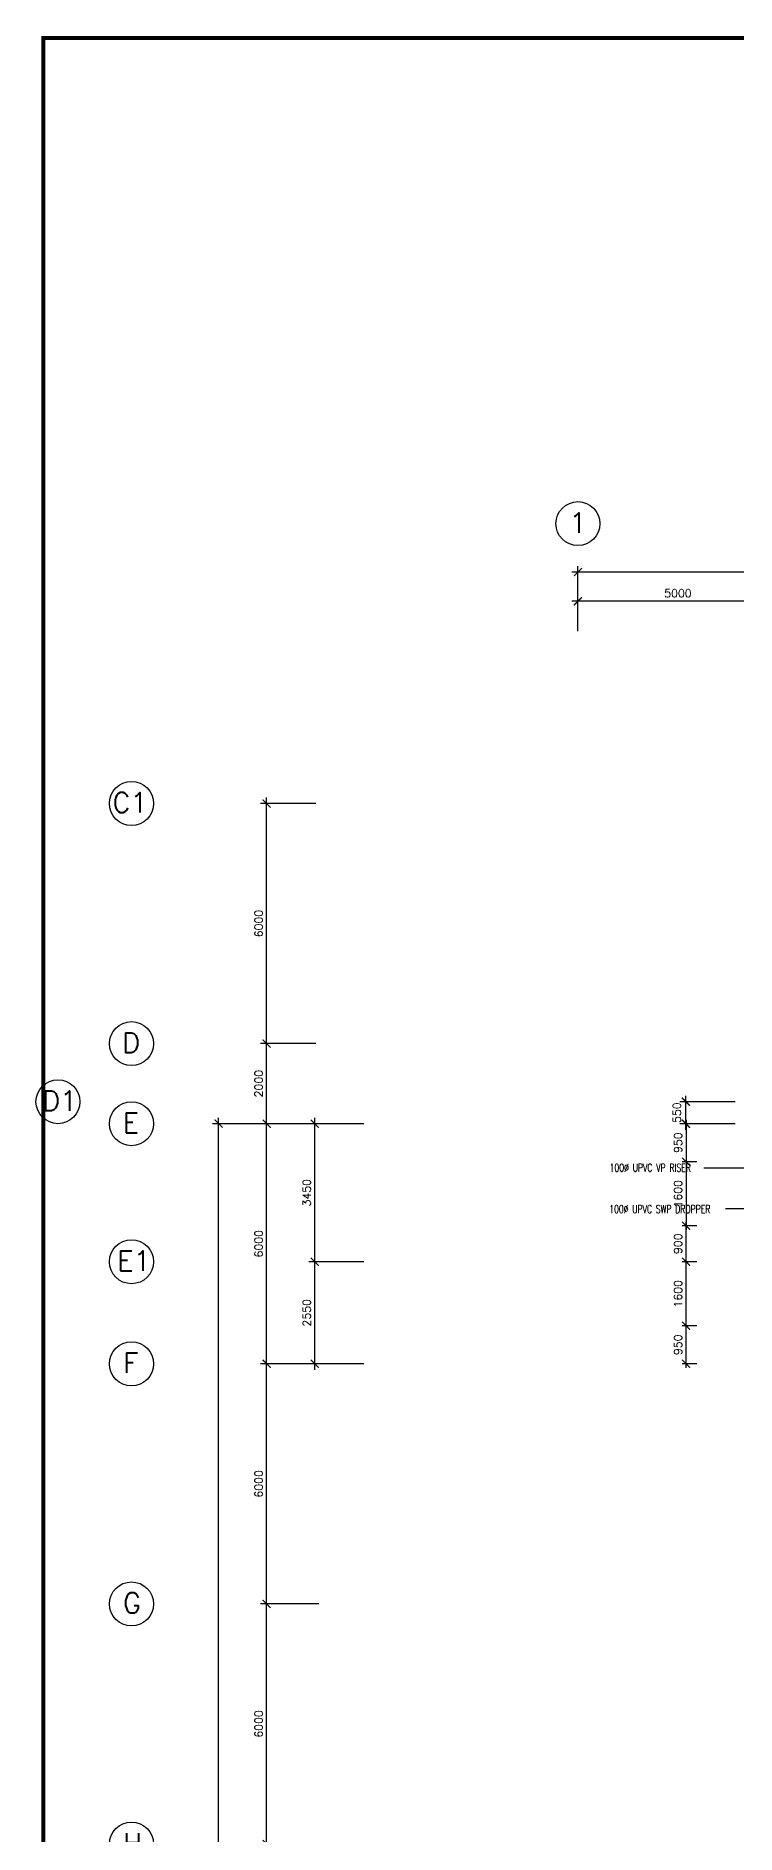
# Model space of a CAD drawing. Extents: x 2266480 to 2632177, y -858634 to -757244.
# Drawn here: x 2266480 to 2283970, y -802174 to -757244 of the extents above; entities that cross this region are included whole.
import ezdxf

# ---------------------------------------------------------------- set-up
doc = ezdxf.new("R2010")
doc.units = 0
doc.header["$LTSCALE"] = 10
doc.header["$MEASUREMENT"] = 0
doc.layers.get('0').update_dxf_attribs({"linetype": 'CONTINUOUS'})
doc.layers.get('DEFPOINTS').update_dxf_attribs({"linetype": 'CONTINUOUS'})
for name, color, linetype in [('DIM', 7, 'CONTINUOUS'), ('GRID-T', 7, 'CONTINUOUS'), ('PL', 5, 'CONTINUOUS'), ('SP', 220, 'CONTINUOUS'), ('VP', 100, 'CONTINUOUS')]:
    doc.layers.add(name, color=color, linetype=linetype)
doc.styles.add('ROMANS', font='romans')
doc.styles.get("Standard").update_dxf_attribs({"font": 'ROMANS.SHX'})
doc.dimstyles.new('STANDARD$0', dxfattribs={"dimscale": 0, "dimtxt": 8, "dimasz": 6, "dimexe": 1, "dimexo": 1, "dimgap": 3, "dimtad": 1, "dimdec": 0, "dimlfac": -1, "dimrnd": 1, "dimzin": 0, "dimdsep": 46, "dimtxsty": 'Standard', "dimcen": 0, "dimclrd": 5, "dimclre": 250, "dimadec": 0, "dimazin": 0, "dimtfac": 1, "dimtdec": 4, "dimtofl": 0, "dimtmove": 0, "dimatfit": 3, "dimfxl": 1, "dimtolj": 1, "dimtzin": 0, "dimarcsym": 0})

# ---------------------------------------------------------------- blocks, each defined once
blk = doc.blocks.new('_ARCHTICK')
at = {"color": 0, "linetype": 'ByBlock', "const_width": 0.15}
blk.add_lwpolyline([(-0.5, -0.5), (0.5, 0.5)], dxfattribs=at)
blk = doc.blocks.new('*D90')
at = {"layer": 'DEFPOINTS', "color": 0, "transparency": 16777216}
for p in [(2271043, -784424), (2272943, -784424), (2272943, -838424)]:
    blk.add_point(p, dxfattribs=at)
at = {"layer": 'DIM', "color": 7, "lineweight": -2, "transparency": 16777216}
for p, q in [((2272793, -784424), (2270893, -784424)), ((2271043, -838574), (2271043, -784274)), ((2272793, -838424), (2270893, -838424))]:
    blk.add_line(p, q, dxfattribs=at)
at = {"layer": 'DIM', "color": 7, "lineweight": -2, "transparency": 16777216, "xscale": 200, "yscale": 200, "zscale": 200}
for p, rotation in [((2271043, -784424), 90), ((2271043, -838424), 270)]:
    blk.add_blockref('_ARCHTICK', p, dxfattribs=dict(at, rotation=rotation))
at = {"layer": 'DIM', "color": 7, "transparency": 16777216, "insert": (2270843, -811424), "char_height": 200, "attachment_point": 5, "rotation": 90, "style": 'ROMANS'}
blk.add_mtext('\\A1;54000', dxfattribs=at)
blk = doc.blocks.new('*D97')
at = {"layer": 'DEFPOINTS', "color": 0, "transparency": 16777216}
for p in [(2272243, -796424), (2273700, -796424), (2273700, -802424)]:
    blk.add_point(p, dxfattribs=at)
at = {"layer": 'DIM', "color": 7, "lineweight": -2, "transparency": 16777216}
for p, q in [((2273550, -796424), (2272093, -796424)), ((2272243, -802574), (2272243, -796274)), ((2273550, -802424), (2272093, -802424))]:
    blk.add_line(p, q, dxfattribs=at)
at = {"layer": 'DIM', "color": 7, "lineweight": -2, "transparency": 16777216, "xscale": 200, "yscale": 200, "zscale": 200}
for p, rotation in [((2272243, -796424), 90), ((2272243, -802424), 270)]:
    blk.add_blockref('_ARCHTICK', p, dxfattribs=dict(at, rotation=rotation))
at = {"layer": 'DIM', "color": 7, "transparency": 16777216, "insert": (2272043, -799424), "char_height": 200, "attachment_point": 5, "rotation": 90, "style": 'ROMANS'}
blk.add_mtext('\\A1;6000', dxfattribs=at)
blk = doc.blocks.new('*D98')
at = {"layer": 'DEFPOINTS', "color": 0, "transparency": 16777216}
for p in [(2272243, -790424), (2273700, -790424), (2273700, -796424)]:
    blk.add_point(p, dxfattribs=at)
at = {"layer": 'DIM', "color": 7, "lineweight": -2, "transparency": 16777216}
for p, q in [((2272243, -796574), (2272243, -790274)), ((2273550, -790424), (2272093, -790424)), ((2273550, -796424), (2272093, -796424))]:
    blk.add_line(p, q, dxfattribs=at)
at = {"layer": 'DIM', "color": 7, "lineweight": -2, "transparency": 16777216, "xscale": 200, "yscale": 200, "zscale": 200}
for p, rotation in [((2272243, -790424), 90), ((2272243, -796424), 270)]:
    blk.add_blockref('_ARCHTICK', p, dxfattribs=dict(at, rotation=rotation))
at = {"layer": 'DIM', "color": 7, "transparency": 16777216, "insert": (2272043, -793424), "char_height": 200, "attachment_point": 5, "rotation": 90, "style": 'ROMANS'}
blk.add_mtext('\\A1;6000', dxfattribs=at)
blk = doc.blocks.new('*D99')
at = {"layer": 'DEFPOINTS', "color": 0, "transparency": 16777216}
for p in [(2272243, -784424), (2273700, -784424), (2273700, -790424)]:
    blk.add_point(p, dxfattribs=at)
at = {"layer": 'DIM', "color": 7, "lineweight": -2, "transparency": 16777216}
for p, q in [((2273550, -784424), (2272093, -784424)), ((2272243, -790574), (2272243, -784274)), ((2273550, -790424), (2272093, -790424))]:
    blk.add_line(p, q, dxfattribs=at)
at = {"layer": 'DIM', "color": 7, "lineweight": -2, "transparency": 16777216, "xscale": 200, "yscale": 200, "zscale": 200}
for p, rotation in [((2272243, -784424), 90), ((2272243, -790424), 270)]:
    blk.add_blockref('_ARCHTICK', p, dxfattribs=dict(at, rotation=rotation))
at = {"layer": 'DIM', "color": 7, "transparency": 16777216, "insert": (2272043, -787424), "char_height": 200, "attachment_point": 5, "rotation": 90, "style": 'ROMANS'}
blk.add_mtext('\\A1;6000', dxfattribs=at)
blk = doc.blocks.new('*D101')
at = {"layer": 'DEFPOINTS', "color": 0, "transparency": 16777216}
for p in [(2273443, -787874), (2274821, -787874), (2274821, -790424)]:
    blk.add_point(p, dxfattribs=at)
at = {"layer": 'DIM', "color": 7, "lineweight": -2, "transparency": 16777216}
for p, q in [((2274671, -787874), (2273293, -787874)), ((2273443, -790574), (2273443, -787724)), ((2274671, -790424), (2273293, -790424))]:
    blk.add_line(p, q, dxfattribs=at)
at = {"layer": 'DIM', "color": 7, "lineweight": -2, "transparency": 16777216, "xscale": 200, "yscale": 200, "zscale": 200}
for p, rotation in [((2273443, -787874), 90), ((2273443, -790424), 270)]:
    blk.add_blockref('_ARCHTICK', p, dxfattribs=dict(at, rotation=rotation))
at = {"layer": 'DIM', "color": 7, "transparency": 16777216, "insert": (2273243, -789149), "char_height": 200, "attachment_point": 5, "rotation": 90, "style": 'ROMANS'}
blk.add_mtext('\\A1;2550', dxfattribs=at)
blk = doc.blocks.new('*D102')
at = {"layer": 'DEFPOINTS', "color": 0, "transparency": 16777216}
for p in [(2273443, -784424), (2274821, -784424), (2274821, -787874)]:
    blk.add_point(p, dxfattribs=at)
at = {"layer": 'DIM', "color": 7, "lineweight": -2, "transparency": 16777216}
for p, q in [((2274671, -784424), (2273293, -784424)), ((2273443, -788024), (2273443, -784274)), ((2274671, -787874), (2273293, -787874))]:
    blk.add_line(p, q, dxfattribs=at)
at = {"layer": 'DIM', "color": 7, "lineweight": -2, "transparency": 16777216, "xscale": 200, "yscale": 200, "zscale": 200}
for p, rotation in [((2273443, -784424), 90), ((2273443, -787874), 270)]:
    blk.add_blockref('_ARCHTICK', p, dxfattribs=dict(at, rotation=rotation))
at = {"layer": 'DIM', "color": 7, "transparency": 16777216, "insert": (2273243, -786149), "char_height": 200, "attachment_point": 5, "rotation": 90, "style": 'ROMANS'}
blk.add_mtext('\\A1;3450', dxfattribs=at)
blk = doc.blocks.new('*D267')
at = {"layer": 'DEFPOINTS', "color": 0, "transparency": 16777216}
for p in [(2280019, -770644), (2280019, -772191), (2305019, -772191)]:
    blk.add_point(p, dxfattribs=at)
at = {"layer": 'DIM', "color": 7, "lineweight": -2, "transparency": 16777216}
for p, q in [((2280019, -772041), (2280019, -770494)), ((2305019, -772041), (2305019, -770494)), ((2305169, -770644), (2279869, -770644))]:
    blk.add_line(p, q, dxfattribs=at)
at = {"layer": 'DIM', "color": 7, "lineweight": -2, "transparency": 16777216, "xscale": 200, "yscale": 200, "zscale": 200}
for p, rotation in [((2280019, -770644), 180.0000000117521), ((2305019, -770644), 1.175219921378812e-08)]:
    blk.add_blockref('_ARCHTICK', p, dxfattribs=dict(at, rotation=rotation))
at = {"layer": 'DIM', "color": 7, "transparency": 16777216, "insert": (2292519, -770444), "char_height": 200, "attachment_point": 5, "rotation": 0, "style": 'ROMANS'}
blk.add_mtext('\\A1;25000', dxfattribs=at)
blk = doc.blocks.new('*D272')
at = {"layer": 'DEFPOINTS', "color": 0, "transparency": 16777216}
for p in [(2280019, -771370), (2280019, -772270), (2285019, -772270)]:
    blk.add_point(p, dxfattribs=at)
at = {"layer": 'DIM', "color": 7, "lineweight": -2, "transparency": 16777216}
for p, q in [((2285169, -771370), (2279869, -771370)), ((2280019, -772120), (2280019, -771220)), ((2285019, -772120), (2285019, -771220))]:
    blk.add_line(p, q, dxfattribs=at)
at = {"layer": 'DIM', "color": 7, "lineweight": -2, "transparency": 16777216, "xscale": 200, "yscale": 200, "zscale": 200}
for p, rotation in [((2280019, -771370), 179.99999998825), ((2285019, -771370), 359.99999998825)]:
    blk.add_blockref('_ARCHTICK', p, dxfattribs=dict(at, rotation=rotation))
at = {"layer": 'DIM', "color": 7, "transparency": 16777216, "insert": (2282519, -771170), "char_height": 200, "attachment_point": 5, "rotation": 360, "style": 'ROMANS'}
blk.add_mtext('\\A1;5000', dxfattribs=at)
blk = doc.blocks.new('*D260')
at = {"layer": 'DEFPOINTS', "color": 0, "transparency": 16777216}
for p in [(2272243, -776424), (2273621, -776424), (2273621, -782424)]:
    blk.add_point(p, dxfattribs=at)
at = {"layer": 'DIM', "color": 7, "lineweight": -2, "transparency": 16777216}
for p, q in [((2272243, -782574), (2272243, -776274)), ((2273471, -776424), (2272093, -776424)), ((2273471, -782424), (2272093, -782424))]:
    blk.add_line(p, q, dxfattribs=at)
at = {"layer": 'DIM', "color": 7, "lineweight": -2, "transparency": 16777216, "xscale": 200, "yscale": 200, "zscale": 200}
for p, rotation in [((2272243, -776424), 90), ((2272243, -782424), 270)]:
    blk.add_blockref('_ARCHTICK', p, dxfattribs=dict(at, rotation=rotation))
at = {"layer": 'DIM', "color": 7, "transparency": 16777216, "insert": (2272043, -779424), "char_height": 200, "attachment_point": 5, "rotation": 90, "style": 'ROMANS'}
blk.add_mtext('\\A1;6000', dxfattribs=at)
blk = doc.blocks.new('*D261')
at = {"layer": 'DEFPOINTS', "color": 0, "transparency": 16777216}
for p in [(2272243, -782424), (2273621, -782424), (2273621, -784424)]:
    blk.add_point(p, dxfattribs=at)
at = {"layer": 'DIM', "color": 7, "lineweight": -2, "transparency": 16777216}
for p, q in [((2273471, -782424), (2272093, -782424)), ((2272243, -784574), (2272243, -782274)), ((2273471, -784424), (2272093, -784424))]:
    blk.add_line(p, q, dxfattribs=at)
at = {"layer": 'DIM', "color": 7, "lineweight": -2, "transparency": 16777216, "xscale": 200, "yscale": 200, "zscale": 200}
for p, rotation in [((2272243, -782424), 90), ((2272243, -784424), 270)]:
    blk.add_blockref('_ARCHTICK', p, dxfattribs=dict(at, rotation=rotation))
at = {"layer": 'DIM', "color": 7, "transparency": 16777216, "insert": (2272043, -783424), "char_height": 200, "attachment_point": 5, "rotation": 90, "style": 'ROMANS'}
blk.add_mtext('\\A1;2000', dxfattribs=at)
blk = doc.blocks.new('*D262')
at = {"layer": 'DEFPOINTS', "color": 0, "transparency": 16777216}
for p in [(2282716, -783874), (2284094, -783874), (2284094, -784424)]:
    blk.add_point(p, dxfattribs=at)
at = {"layer": 'DIM', "color": 7, "lineweight": -2, "transparency": 16777216}
for p, q in [((2283944, -783874), (2282566, -783874)), ((2282716, -784574), (2282716, -783724)), ((2283944, -784424), (2282566, -784424))]:
    blk.add_line(p, q, dxfattribs=at)
at = {"layer": 'DIM', "color": 7, "lineweight": -2, "transparency": 16777216, "xscale": 200, "yscale": 200, "zscale": 200}
for p, rotation in [((2282716, -783874), 90), ((2282716, -784424), 270)]:
    blk.add_blockref('_ARCHTICK', p, dxfattribs=dict(at, rotation=rotation))
at = {"layer": 'DIM', "color": 7, "transparency": 16777216, "insert": (2282491, -784149), "char_height": 200, "attachment_point": 5, "rotation": 90, "style": 'ROMANS'}
blk.add_mtext('\\A1;550', dxfattribs=at)
blk = doc.blocks.new('*D359')
at = {"layer": 'DEFPOINTS', "color": 0, "transparency": 16777216}
for p in [(2282720, -787874), (2283087, -787874), (2283087, -789474)]:
    blk.add_point(p, dxfattribs=at)
at = {"layer": 'DIM', "color": 7, "lineweight": -2, "transparency": 16777216}
for p, q in [((2282987, -787874), (2282620, -787874)), ((2282720, -789574), (2282720, -787774)), ((2282987, -789474), (2282620, -789474))]:
    blk.add_line(p, q, dxfattribs=at)
at = {"layer": 'DIM', "color": 7, "lineweight": -2, "transparency": 16777216, "xscale": 200, "yscale": 200, "zscale": 200}
for p, rotation in [((2282720, -787874), 90), ((2282720, -789474), 270)]:
    blk.add_blockref('_ARCHTICK', p, dxfattribs=dict(at, rotation=rotation))
at = {"layer": 'DIM', "color": 7, "transparency": 16777216, "insert": (2282520, -788674), "char_height": 200, "attachment_point": 5, "rotation": 90, "style": 'ROMANS'}
blk.add_mtext('\\A1;1600', dxfattribs=at)
blk = doc.blocks.new('*D360')
at = {"layer": 'DEFPOINTS', "color": 0, "transparency": 16777216}
for p in [(2282720, -786974), (2283087, -786974), (2283087, -787874)]:
    blk.add_point(p, dxfattribs=at)
at = {"layer": 'DIM', "color": 7, "lineweight": -2, "transparency": 16777216}
for p, q in [((2282987, -786974), (2282620, -786974)), ((2282720, -787974), (2282720, -786874)), ((2282987, -787874), (2282620, -787874))]:
    blk.add_line(p, q, dxfattribs=at)
at = {"layer": 'DIM', "color": 7, "lineweight": -2, "transparency": 16777216, "xscale": 200, "yscale": 200, "zscale": 200}
for p, rotation in [((2282720, -786974), 90), ((2282720, -787874), 270)]:
    blk.add_blockref('_ARCHTICK', p, dxfattribs=dict(at, rotation=rotation))
at = {"layer": 'DIM', "color": 7, "transparency": 16777216, "insert": (2282520, -787424), "char_height": 200, "attachment_point": 5, "rotation": 90, "style": 'ROMANS'}
blk.add_mtext('\\A1;900', dxfattribs=at)
blk = doc.blocks.new('*D361')
at = {"layer": 'DEFPOINTS', "color": 0, "transparency": 16777216}
for p in [(2282720, -789474), (2283087, -789474), (2283087, -790424)]:
    blk.add_point(p, dxfattribs=at)
at = {"layer": 'DIM', "color": 7, "lineweight": -2, "transparency": 16777216}
for p, q in [((2282720, -790524), (2282720, -789374)), ((2282987, -789474), (2282620, -789474)), ((2282987, -790424), (2282620, -790424))]:
    blk.add_line(p, q, dxfattribs=at)
at = {"layer": 'DIM', "color": 7, "lineweight": -2, "transparency": 16777216, "xscale": 200, "yscale": 200, "zscale": 200}
for p, rotation in [((2282720, -789474), 90), ((2282720, -790424), 270)]:
    blk.add_blockref('_ARCHTICK', p, dxfattribs=dict(at, rotation=rotation))
at = {"layer": 'DIM', "color": 7, "transparency": 16777216, "insert": (2282520, -789949), "char_height": 200, "attachment_point": 5, "rotation": 90, "style": 'ROMANS'}
blk.add_mtext('\\A1;950', dxfattribs=at)
blk = doc.blocks.new('*D366')
at = {"layer": 'DEFPOINTS', "color": 0, "transparency": 16777216}
for p in [(2283087, -785374), (2282720, -786974), (2283087, -786974)]:
    blk.add_point(p, dxfattribs=at)
at = {"layer": 'DIM', "color": 7, "lineweight": -2, "transparency": 16777216}
for p, q in [((2282987, -785374), (2282620, -785374)), ((2282720, -785274), (2282720, -787074)), ((2282987, -786974), (2282620, -786974))]:
    blk.add_line(p, q, dxfattribs=at)
at = {"layer": 'DIM', "color": 7, "lineweight": -2, "transparency": 16777216, "xscale": 200, "yscale": 200, "zscale": 200}
for p, rotation in [((2282720, -785374), 90), ((2282720, -786974), 270)]:
    blk.add_blockref('_ARCHTICK', p, dxfattribs=dict(at, rotation=rotation))
at = {"layer": 'DIM', "color": 7, "transparency": 16777216, "insert": (2282520, -786174), "char_height": 200, "attachment_point": 5, "rotation": 90, "style": 'ROMANS'}
blk.add_mtext('\\A1;1600', dxfattribs=at)
blk = doc.blocks.new('*D367')
at = {"layer": 'DEFPOINTS', "color": 0, "transparency": 16777216}
for p in [(2283087, -784424), (2282720, -785374), (2283087, -785374)]:
    blk.add_point(p, dxfattribs=at)
at = {"layer": 'DIM', "color": 7, "lineweight": -2, "transparency": 16777216}
for p, q in [((2282987, -784424), (2282620, -784424)), ((2282720, -784324), (2282720, -785474)), ((2282987, -785374), (2282620, -785374))]:
    blk.add_line(p, q, dxfattribs=at)
at = {"layer": 'DIM', "color": 7, "lineweight": -2, "transparency": 16777216, "xscale": 200, "yscale": 200, "zscale": 200}
for p, rotation in [((2282720, -784424), 90), ((2282720, -785374), 270)]:
    blk.add_blockref('_ARCHTICK', p, dxfattribs=dict(at, rotation=rotation))
at = {"layer": 'DIM', "color": 7, "transparency": 16777216, "insert": (2282520, -784899), "char_height": 200, "attachment_point": 5, "rotation": 90, "style": 'ROMANS'}
blk.add_mtext('\\A1;950', dxfattribs=at)

msp = doc.modelspace()

# ---------------------------------------------------------------- linework, layer by layer
at = {"layer": 'GRID-T', "color": 0}
for centre in [(2280019.4, -769430.3), (2268866.9, -776424.1), (2268866.9, -782424.1), (2267029.6, -783874.1), (2268866.9, -784424.1), (2268866.9, -787874.1), (2268866.9, -790424.1), (2268866.9, -796424.1), (2268866.9, -802424.1)]:
    msp.add_circle(centre, 550, dxfattribs=at)
at = {"layer": 'PL', "color": 0, "ltscale": 2, "const_width": 100}
msp.add_lwpolyline([(2266663.5, -847288.2), (2337081.9, -847288.2), (2337081.9, -757293.9), (2266663.5, -757293.9)], close=True, dxfattribs=at)
at = {"layer": 'SP', "color": 0}
msp.add_line((2284392.6, -786551.5), (2283707, -786551.5), dxfattribs=at)
at = {"layer": 'VP', "color": 0}
msp.add_line((2283167.3, -785523.8), (2284239.8, -785523.8), dxfattribs=at)

# ---------------------------------------------------------------- texts
at = {"layer": 'GRID-T', "color": 0, "style": 'ROMANS'}
for s, p in [('1', (2279804.2, -769656.1)), ('C1', (2268390.1, -776649.9)), ('D', (2268627.6, -782649.9)), ('D1', (2266629.2, -784099.9)), ('E', (2268644.3, -784649.9)), ('E1', (2268509.4, -788099.9)), ('F', (2268651.7, -790649.9)), ('G', (2268651.7, -796649.9)), ('H', (2268651.7, -802649.9))]:
    msp.add_text(s, height=500, dxfattribs=at).set_placement(p)
at = {"layer": 'SP', "color": 0, "style": 'ROMANS', "width": 0.7}
msp.add_text('100%%c UPVC SWP DROPPER', height=200, dxfattribs=at).set_placement((2280802, -786657.9))
at = {"layer": 'VP', "color": 0, "style": 'ROMANS', "width": 0.7}
msp.add_text('100%%c UPVC VP RISER', height=200, dxfattribs=at).set_placement((2280812.2, -785624))

# ---------------------------------------------------------------- dimensions: what is measured, and where the dimension line sits
at = {"layer": 'DIM', "color": 0}
for p1, p2, distance, picture, middle in [((2305019.4, -772191.4), (2280019.4, -772191.4), -1547.9, '*D267', (2292519.4, -770443.5)), ((2285019.4, -772270.1), (2280019.4, -772270.1), -900.2, '*D272', (2282519.4, -771169.9)), ((2273620.7, -782424.1), (2273620.7, -776424.1), 1377.6, '*D260', (2272043.1, -779424.1)), ((2273620.7, -784424.1), (2273620.7, -782424.1), 1377.6, '*D261', (2272043.1, -783424.1)), ((2272942.5, -838424.1), (2272942.5, -784424.1), 1899.4, '*D90', (2270843.1, -811424.1)), ((2274820.7, -787874.1), (2274820.7, -784424.1), 1377.6, '*D102', (2273243.1, -786149.1)), ((2274820.7, -790424.1), (2274820.7, -787874.1), 1377.6, '*D101', (2273243.1, -789149.1))]:
    dim = msp.add_aligned_dim(p1=p1, p2=p2, distance=distance, dimstyle='STANDARD$0', override={"dimscale": 100, "dimtxt": 2, "dimasz": 2, "dimexe": 1.5, "dimexo": 1.5, "dimgap": 1, "dimtxsty": 'ROMANS', "dimblk": 'ARCHTICK', "dimdle": 1.5, "dimclrd": 7, "dimclre": 7, "dimclrt": 7, "dimtdec": 0, "dimtmove": 2}, dxfattribs=at)
    dim.commit()
    dim.dimension.update_dxf_attribs({"geometry": picture, "text_midpoint": middle})
dim = msp.add_linear_dim(base=(2282716, -783874.1), p1=(2284093.6, -784424.1), p2=(2284093.6, -783874.1), angle=90, dimstyle='STANDARD$0', override={"dimscale": 100, "dimtxt": 2, "dimasz": 2, "dimexe": 1.5, "dimexo": 1.5, "dimgap": 1, "dimtxsty": 'ROMANS', "dimblk": 'ARCHTICK', "dimdle": 1.5, "dimclrd": 7, "dimclre": 7, "dimclrt": 7, "dimtdec": 0, "dimtmove": 2}, dxfattribs=at)
dim.commit()
dim.dimension.update_dxf_attribs({"geometry": '*D262', "text_midpoint": (2282491, -784149.1), "dimtype": 161})
for base, p1, p2, angle, override, picture, middle in [((2272243.1, -784424.1), (2273700.4, -790424.1), (2273700.4, -784424.1), 270, {"dimscale": 100, "dimtxt": 2, "dimasz": 2, "dimexe": 1.5, "dimexo": 1.5, "dimgap": 1, "dimtxsty": 'ROMANS', "dimblk": 'ARCHTICK', "dimdle": 1.5, "dimclrd": 7, "dimclre": 7, "dimclrt": 7, "dimtdec": 0, "dimtmove": 2}, '*D99', (2272043.1, -787424.1)), ((2282720.4, -785374.1), (2283086.9, -784424.1), (2283086.9, -785374.1), 270, {"dimscale": 100, "dimtxt": 2, "dimasz": 2, "dimgap": 1, "dimtxsty": 'ROMANS', "dimblk": 'ARCHTICK', "dimdle": 1, "dimclrd": 7, "dimclre": 7, "dimclrt": 7, "dimtdec": 0, "dimtmove": 2}, '*D367', (2282520.4, -784899.1)), ((2282720.4, -786974.1), (2283086.9, -785374.1), (2283086.9, -786974.1), 270, {"dimscale": 100, "dimtxt": 2, "dimasz": 2, "dimgap": 1, "dimtxsty": 'ROMANS', "dimblk": 'ARCHTICK', "dimdle": 1, "dimclrd": 7, "dimclre": 7, "dimclrt": 7, "dimtdec": 0, "dimtmove": 2}, '*D366', (2282520.4, -786174.1)), ((2282720.4, -786974.1), (2283086.9, -787874.1), (2283086.9, -786974.1), 90, {"dimscale": 100, "dimtxt": 2, "dimasz": 2, "dimgap": 1, "dimtxsty": 'ROMANS', "dimblk": 'ARCHTICK', "dimdle": 1, "dimclrd": 7, "dimclre": 7, "dimclrt": 7, "dimtdec": 0, "dimtmove": 2}, '*D360', (2282520.4, -787424.1)), ((2282720.4, -787874.1), (2283086.9, -789474.1), (2283086.9, -787874.1), 90, {"dimscale": 100, "dimtxt": 2, "dimasz": 2, "dimgap": 1, "dimtxsty": 'ROMANS', "dimblk": 'ARCHTICK', "dimdle": 1, "dimclrd": 7, "dimclre": 7, "dimclrt": 7, "dimtdec": 0, "dimtmove": 2}, '*D359', (2282520.4, -788674.1)), ((2282720.4, -789474.1), (2283086.9, -790424.1), (2283086.9, -789474.1), 90, {"dimscale": 100, "dimtxt": 2, "dimasz": 2, "dimgap": 1, "dimtxsty": 'ROMANS', "dimblk": 'ARCHTICK', "dimdle": 1, "dimclrd": 7, "dimclre": 7, "dimclrt": 7, "dimtdec": 0, "dimtmove": 2}, '*D361', (2282520.4, -789949.1)), ((2272243.1, -790424.1), (2273700.4, -796424.1), (2273700.4, -790424.1), 270, {"dimscale": 100, "dimtxt": 2, "dimasz": 2, "dimexe": 1.5, "dimexo": 1.5, "dimgap": 1, "dimtxsty": 'ROMANS', "dimblk": 'ARCHTICK', "dimdle": 1.5, "dimclrd": 7, "dimclre": 7, "dimclrt": 7, "dimtdec": 0, "dimtmove": 2}, '*D98', (2272043.1, -793424.1)), ((2272243.1, -796424.1), (2273700.4, -802424.1), (2273700.4, -796424.1), 270, {"dimscale": 100, "dimtxt": 2, "dimasz": 2, "dimexe": 1.5, "dimexo": 1.5, "dimgap": 1, "dimtxsty": 'ROMANS', "dimblk": 'ARCHTICK', "dimdle": 1.5, "dimclrd": 7, "dimclre": 7, "dimclrt": 7, "dimtdec": 0, "dimtmove": 2}, '*D97', (2272043.1, -799424.1))]:
    dim = msp.add_linear_dim(base=base, p1=p1, p2=p2, angle=angle, dimstyle='STANDARD$0', override=override, dxfattribs=at)
    dim.commit()
    dim.dimension.update_dxf_attribs({"geometry": picture, "text_midpoint": middle})

doc.saveas('drawing.dxf')
